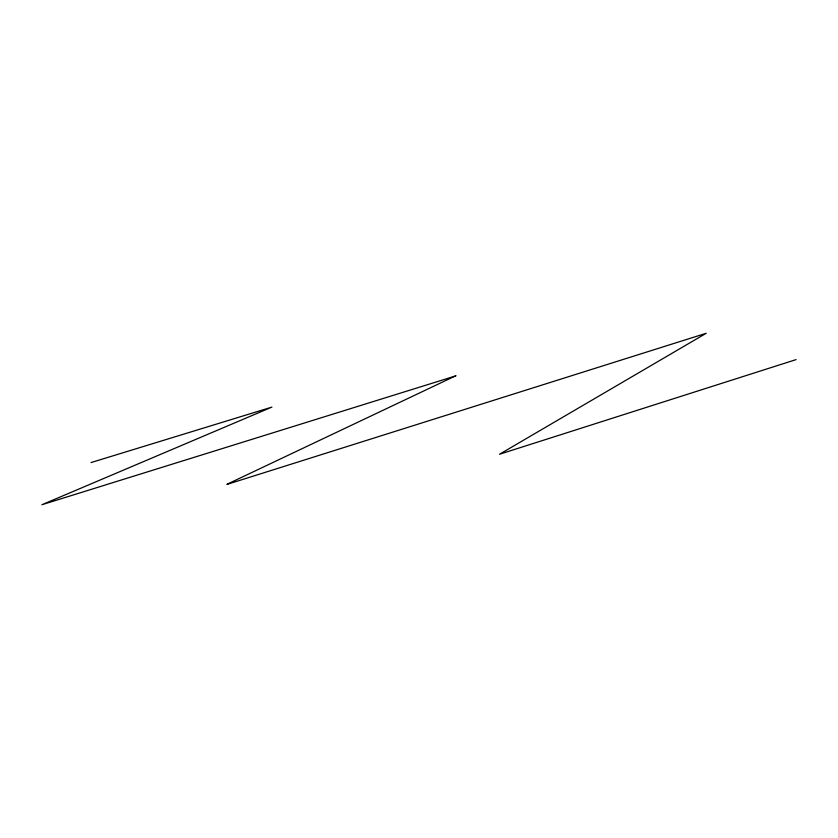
<?xml version="1.0" encoding="UTF-8"?>
<svg xmlns="http://www.w3.org/2000/svg" width="838" height="838" viewBox="0 0 838 838"><rect width="100%" height="100%" fill="white"/><g stroke="black" fill="none" stroke-linecap="round" stroke-linejoin="round"><path stroke-width="1.26" d="M226.899 484.333L455.547 375.885M796.1 359.607L499.511 454.259L706.245 333.262L227.412 484.28M456.04 375.801L41.9 504.738L271.91 407.1L91.028 462.566"/></g></svg>
